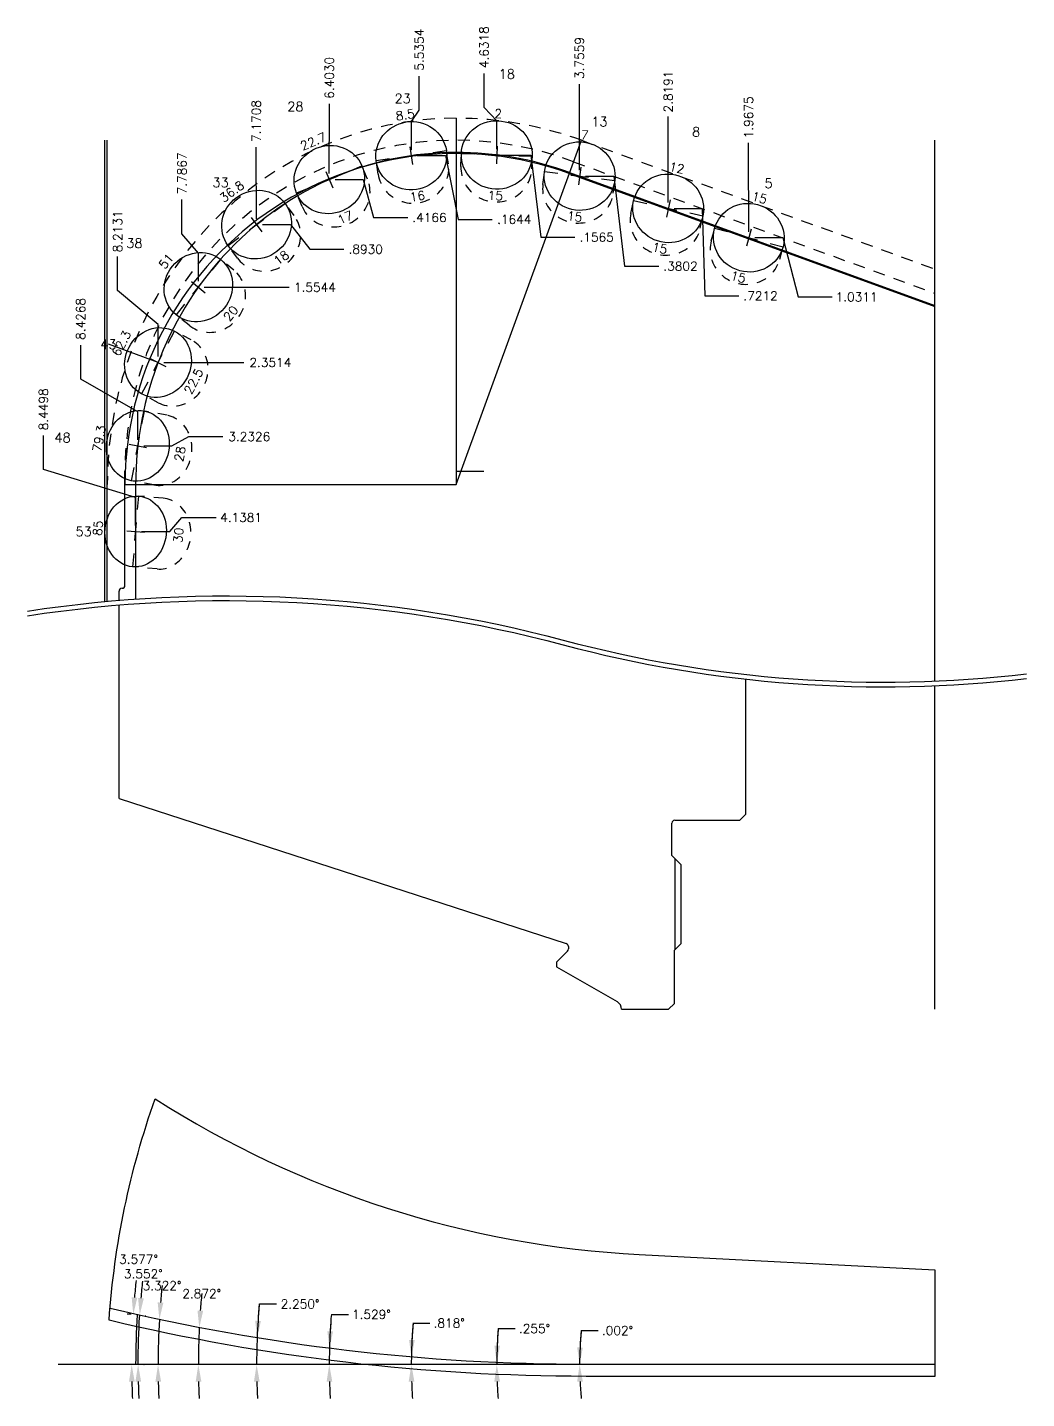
# Model space of a CAD drawing. Header units: inches. Extents: x -44.5 to 26.1, y -53.8 to -39.1.
# Drawn here: x 3.52 to 14.08, y -53.84 to -39.34 of the extents above; entities that cross this region are included whole.
import ezdxf
from ezdxf.enums import TextEntityAlignment as Align

# ---------------------------------------------------------------- set-up
doc = ezdxf.new("R2010")
doc.units = ezdxf.units.IN
doc.header["$MEASUREMENT"] = 0
doc.linetypes.add('CENTER2', pattern=[1.125, 0.75, -0.125, 0.125, -0.125])
doc.linetypes.add('HIDDEN2', pattern=[0.1875, 0.125, -0.0625])
doc.layers.add('Blade_4', color=7, linetype='Continuous', true_color=0x00cccc)
doc.layers.add('CLine', color=5, linetype='CENTER2')
doc.layers.add('Dims', color=4, linetype='Continuous')
doc.styles.add('RomanS', font='romans')
doc.styles.get("Standard").update_dxf_attribs({"font": 'arial.ttf'})
doc.dimstyles.new('Copy of Standard', dxfattribs={"dimtxt": 0.094, "dimasz": 0.18, "dimexe": 0.0625, "dimexo": 0.0625, "dimgap": 0.045, "dimtad": 0, "dimtih": 1, "dimtoh": 1, "dimdec": 4, "dimzin": 4, "dimdsep": 46, "dimtxsty": 'RomanS', "dimcen": 0.09, "dimadec": 3, "dimazin": 1, "dimtfac": 1, "dimtdec": 4, "dimtofl": 0, "dimtmove": 0, "dimatfit": 1, "dimfxl": 1, "dimtolj": 1, "dimtzin": 0, "dimarcsym": 0})

# ---------------------------------------------------------------- blocks, each defined once
blk = doc.blocks.new('*D97')
at = {"layer": 'Dims', "color": 0, "lineweight": -2, "transparency": 16777216}
for p, q in [((11.143, -40.924), (11.143, -40.564)), ((11.145, -41.205), (11.143, -40.924)), ((11.145, -41.503), (11.145, -41.205))]:
    blk.add_line(p, q, dxfattribs=at)
at = {"layer": 'Dims', "color": 0, "transparency": 16777216, "insert": (11.143, -40.293), "char_height": 0.094, "attachment_point": 5, "rotation": 90, "style": 'RomanS'}
blk.add_mtext('\\A1;1.9675', dxfattribs=at)
blk = doc.blocks.new('*D98')
at = {"layer": 'Dims', "color": 0, "lineweight": -2, "transparency": 16777216}
for p, q in [((10.293, -40.645), (10.293, -40.285)), ((10.294, -40.895), (10.293, -40.645)), ((10.294, -41.193), (10.294, -40.895))]:
    blk.add_line(p, q, dxfattribs=at)
at = {"layer": 'Dims', "color": 0, "transparency": 16777216, "insert": (10.293, -40.02), "char_height": 0.094, "attachment_point": 5, "rotation": 90, "style": 'RomanS'}
blk.add_mtext('\\A1;2.8191', dxfattribs=at)
blk = doc.blocks.new('*D99')
at = {"layer": 'Dims', "color": 0, "lineweight": -2, "transparency": 16777216}
for p, q in [((9.355, -40.301), (9.355, -39.941)), ((9.357, -40.554), (9.355, -40.301)), ((9.357, -40.852), (9.357, -40.554))]:
    blk.add_line(p, q, dxfattribs=at)
at = {"layer": 'Dims', "color": 0, "transparency": 16777216, "insert": (9.355, -39.665), "char_height": 0.094, "attachment_point": 5, "rotation": 90, "style": 'RomanS'}
blk.add_mtext('\\A1;3.7559', dxfattribs=at)
blk = doc.blocks.new('*D100')
at = {"layer": 'Dims', "color": 0, "lineweight": -2, "transparency": 16777216}
for p, q in [((8.347, -40.189), (8.347, -39.829)), ((8.481, -40.331), (8.347, -40.189)), ((8.481, -40.628), (8.481, -40.331))]:
    blk.add_line(p, q, dxfattribs=at)
at = {"layer": 'Dims', "color": 0, "transparency": 16777216, "insert": (8.347, -39.551), "char_height": 0.094, "attachment_point": 5, "rotation": 90, "style": 'RomanS'}
blk.add_mtext('\\A1;4.6318', dxfattribs=at)
blk = doc.blocks.new('*D101')
at = {"layer": 'Dims', "color": 0, "lineweight": -2, "transparency": 16777216}
for p, q in [((11.208, -41.565), (11.505, -41.565)), ((11.505, -41.565), (11.667, -42.192)), ((11.667, -42.192), (12.027, -42.192))]:
    blk.add_line(p, q, dxfattribs=at)
at = {"layer": 'Dims', "color": 0, "transparency": 16777216, "insert": (12.285, -42.192), "char_height": 0.094, "attachment_point": 5, "style": 'RomanS'}
blk.add_mtext('\\A1;1.0311', dxfattribs=at)
blk = doc.blocks.new('*D102')
at = {"layer": 'Dims', "color": 0, "lineweight": -2, "transparency": 16777216}
for p, q in [((10.356, -41.255), (10.654, -41.255)), ((10.654, -41.255), (10.679, -42.18)), ((10.679, -42.18), (11.039, -42.18))]:
    blk.add_line(p, q, dxfattribs=at)
at = {"layer": 'Dims', "color": 0, "transparency": 16777216, "insert": (11.27, -42.18), "char_height": 0.094, "attachment_point": 5, "style": 'RomanS'}
blk.add_mtext('\\A1;.7212', dxfattribs=at)
blk = doc.blocks.new('*D103')
at = {"layer": 'Dims', "color": 0, "lineweight": -2, "transparency": 16777216}
for p, q in [((9.42, -40.914), (9.717, -40.914)), ((9.717, -40.914), (9.833, -41.867)), ((9.833, -41.867), (10.193, -41.867))]:
    blk.add_line(p, q, dxfattribs=at)
at = {"layer": 'Dims', "color": 0, "transparency": 16777216, "insert": (10.424, -41.867), "char_height": 0.094, "attachment_point": 5, "style": 'RomanS'}
blk.add_mtext('\\A1;.3802', dxfattribs=at)
blk = doc.blocks.new('*D104')
at = {"layer": 'Dims', "color": 0, "lineweight": -2, "transparency": 16777216}
for p, q in [((8.544, -40.691), (8.841, -40.691)), ((8.841, -40.691), (8.946, -41.56)), ((8.946, -41.56), (9.306, -41.56))]:
    blk.add_line(p, q, dxfattribs=at)
at = {"layer": 'Dims', "color": 0, "transparency": 16777216, "insert": (9.537, -41.56), "char_height": 0.094, "attachment_point": 5, "style": 'RomanS'}
blk.add_mtext('\\A1;.1565', dxfattribs=at)
blk = doc.blocks.new('*D105')
at = {"layer": 'Dims', "color": 0, "lineweight": -2, "transparency": 16777216}
for p, q in [((7.661, -40.218), (7.661, -39.858)), ((7.578, -40.338), (7.661, -40.218)), ((7.578, -40.636), (7.578, -40.338))]:
    blk.add_line(p, q, dxfattribs=at)
at = {"layer": 'Dims', "color": 0, "transparency": 16777216, "insert": (7.661, -39.578), "char_height": 0.094, "attachment_point": 5, "rotation": 90, "style": 'RomanS'}
blk.add_mtext('\\A1;5.5354', dxfattribs=at)
blk = doc.blocks.new('*D106')
at = {"layer": 'Dims', "color": 0, "lineweight": -2, "transparency": 16777216}
for p, q in [((7.64, -40.698), (7.938, -40.698)), ((7.938, -40.698), (8.073, -41.372)), ((8.073, -41.372), (8.433, -41.372))]:
    blk.add_line(p, q, dxfattribs=at)
at = {"layer": 'Dims', "color": 0, "transparency": 16777216, "insert": (8.666, -41.372), "char_height": 0.094, "attachment_point": 5, "style": 'RomanS'}
blk.add_mtext('\\A1;.1644', dxfattribs=at)
blk = doc.blocks.new('*D107')
at = {"layer": 'Dims', "color": 0, "lineweight": -2, "transparency": 16777216}
for p, q in [((6.711, -40.51), (6.711, -40.15)), ((6.71, -40.591), (6.711, -40.51)), ((6.71, -40.888), (6.71, -40.591))]:
    blk.add_line(p, q, dxfattribs=at)
at = {"layer": 'Dims', "color": 0, "transparency": 16777216, "insert": (6.711, -39.875), "char_height": 0.094, "attachment_point": 5, "rotation": 90, "style": 'RomanS'}
blk.add_mtext('\\A1;6.4030', dxfattribs=at)
blk = doc.blocks.new('*D108')
at = {"layer": 'Dims', "color": 0, "lineweight": -2, "transparency": 16777216}
for p, q in [((6.772, -40.951), (7.07, -40.951)), ((7.07, -40.951), (7.179, -41.352)), ((7.179, -41.352), (7.539, -41.352))]:
    blk.add_line(p, q, dxfattribs=at)
at = {"layer": 'Dims', "color": 0, "transparency": 16777216, "insert": (7.77, -41.352), "char_height": 0.094, "attachment_point": 5, "style": 'RomanS'}
blk.add_mtext('\\A1;.4166', dxfattribs=at)
blk = doc.blocks.new('*D109')
at = {"layer": 'Dims', "color": 0, "lineweight": -2, "transparency": 16777216}
for p, q in [((5.938, -40.969), (5.938, -40.609)), ((5.942, -41.067), (5.938, -40.969)), ((5.942, -41.365), (5.942, -41.067))]:
    blk.add_line(p, q, dxfattribs=at)
at = {"layer": 'Dims', "color": 0, "transparency": 16777216, "insert": (5.938, -40.332), "char_height": 0.094, "attachment_point": 5, "rotation": 90, "style": 'RomanS'}
blk.add_mtext('\\A1;7.1708', dxfattribs=at)
blk = doc.blocks.new('*D110')
at = {"layer": 'Dims', "color": 0, "lineweight": -2, "transparency": 16777216}
for p, q in [((6.005, -41.427), (6.302, -41.427)), ((6.302, -41.427), (6.504, -41.688)), ((6.504, -41.688), (6.864, -41.688))]:
    blk.add_line(p, q, dxfattribs=at)
at = {"layer": 'Dims', "color": 0, "transparency": 16777216, "insert": (7.095, -41.688), "char_height": 0.094, "attachment_point": 5, "style": 'RomanS'}
blk.add_mtext('\\A1;.8930', dxfattribs=at)
blk = doc.blocks.new('*D111')
at = {"layer": 'Dims', "color": 0, "lineweight": -2, "transparency": 16777216}
for p, q in [((5.153, -41.523), (5.153, -41.163)), ((5.326, -41.728), (5.153, -41.523)), ((5.326, -42.026), (5.326, -41.728))]:
    blk.add_line(p, q, dxfattribs=at)
at = {"layer": 'Dims', "color": 0, "transparency": 16777216, "insert": (5.153, -40.886), "char_height": 0.094, "attachment_point": 5, "rotation": 90, "style": 'RomanS'}
blk.add_mtext('\\A1;7.7867', dxfattribs=at)
blk = doc.blocks.new('*D112')
at = {"layer": 'Dims', "color": 0, "lineweight": -2, "transparency": 16777216}
for p, q in [((5.389, -42.088), (5.686, -42.088)), ((5.686, -42.088), (5.925, -42.09)), ((5.925, -42.09), (6.285, -42.09))]:
    blk.add_line(p, q, dxfattribs=at)
at = {"layer": 'Dims', "color": 0, "transparency": 16777216, "insert": (6.558, -42.09), "char_height": 0.094, "attachment_point": 5, "style": 'RomanS'}
blk.add_mtext('\\A1;1.5544', dxfattribs=at)
blk = doc.blocks.new('*D113')
at = {"layer": 'Dims', "color": 0, "lineweight": -2, "transparency": 16777216}
for p, q in [((4.473, -42.123), (4.473, -41.763)), ((4.9, -42.483), (4.473, -42.123)), ((4.9, -42.823), (4.9, -42.483))]:
    blk.add_line(p, q, dxfattribs=at)
at = {"layer": 'Dims', "color": 0, "transparency": 16777216, "insert": (4.473, -41.499), "char_height": 0.094, "attachment_point": 5, "rotation": 90, "style": 'RomanS'}
blk.add_mtext('\\A1;8.2131', dxfattribs=at)
blk = doc.blocks.new('*D114')
at = {"layer": 'Dims', "color": 0, "lineweight": -2, "transparency": 16777216}
for p, q in [((4.962, -42.885), (5.26, -42.885)), ((5.26, -42.885), (5.448, -42.885)), ((5.448, -42.885), (5.808, -42.885))]:
    blk.add_line(p, q, dxfattribs=at)
at = {"layer": 'Dims', "color": 0, "transparency": 16777216, "insert": (6.088, -42.885), "char_height": 0.094, "attachment_point": 5, "style": 'RomanS'}
blk.add_mtext('\\A1;2.3514', dxfattribs=at)
blk = doc.blocks.new('*D115')
at = {"layer": 'Dims', "color": 0, "lineweight": -2, "transparency": 16777216}
for p, q in [((4.082, -43.062), (4.082, -42.702)), ((4.686, -43.407), (4.082, -43.062)), ((4.686, -43.704), (4.686, -43.407))]:
    blk.add_line(p, q, dxfattribs=at)
at = {"layer": 'Dims', "color": 0, "transparency": 16777216, "insert": (4.082, -42.424), "char_height": 0.094, "attachment_point": 5, "rotation": 90, "style": 'RomanS'}
blk.add_mtext('\\A1;8.4268', dxfattribs=at)
blk = doc.blocks.new('*D116')
at = {"layer": 'Dims', "color": 0, "lineweight": -2, "transparency": 16777216}
for p, q in [((4.749, -43.767), (5.046, -43.767)), ((5.046, -43.767), (5.226, -43.669)), ((5.226, -43.669), (5.586, -43.669))]:
    blk.add_line(p, q, dxfattribs=at)
at = {"layer": 'Dims', "color": 0, "transparency": 16777216, "insert": (5.864, -43.669), "char_height": 0.094, "attachment_point": 5, "style": 'RomanS'}
blk.add_mtext('\\A1;3.2326', dxfattribs=at)
blk = doc.blocks.new('*D117')
at = {"layer": 'Dims', "color": 0, "lineweight": -2, "transparency": 16777216}
for p, q in [((3.688, -44.018), (3.688, -43.658)), ((4.663, -44.312), (3.688, -44.018)), ((4.663, -44.61), (4.663, -44.312))]:
    blk.add_line(p, q, dxfattribs=at)
at = {"layer": 'Dims', "color": 0, "transparency": 16777216, "insert": (3.688, -43.38), "char_height": 0.094, "attachment_point": 5, "rotation": 90, "style": 'RomanS'}
blk.add_mtext('\\A1;8.4498', dxfattribs=at)
blk = doc.blocks.new('*D118')
at = {"layer": 'Dims', "color": 0, "lineweight": -2, "transparency": 16777216}
for p, q in [((5.023, -44.672), (5.153, -44.524)), ((5.153, -44.524), (5.513, -44.524)), ((4.726, -44.672), (5.023, -44.672))]:
    blk.add_line(p, q, dxfattribs=at)
at = {"layer": 'Dims', "color": 0, "transparency": 16777216, "insert": (5.778, -44.524), "char_height": 0.094, "attachment_point": 5, "style": 'RomanS'}
blk.add_mtext('\\A1;4.1381', dxfattribs=at)
blk = doc.blocks.new('CMark')
at = {"layer": 'CLine'}
for p, q in [((-0.094, 0), (0.094, 0)), ((0, 0.094), (0, -0.094))]:
    blk.add_line(p, q, dxfattribs=at)
blk = doc.blocks.new('1913@15')
for p, q in [((-0.233, 0), (-0.375, 0)), ((0.233, 0), (0.375, 0))]:
    blk.add_line(p, q)
at = {"color": 8, "linetype": 'HIDDEN2', "ltscale": 0.5}
for p, q in [((-0.375, -0.135), (-0.375, 0)), ((0.375, -0.135), (0.375, 0))]:
    blk.add_line(p, q, dxfattribs=at)
blk.add_ellipse((0, 0), major_axis=(-0.375, 0), ratio=0.965926)
blk.add_ellipse((0, -0.135), major_axis=(-0.375, 0), ratio=0.965926, start_param=0, end_param=3.141593, dxfattribs=at)
blk.add_blockref('CMark', (0, 0))
at = {"style": 'RomanS'}
blk.add_text('15', height=0.094, dxfattribs=at).set_placement((0, -0.43), align=Align.MIDDLE_CENTER)
blk.add_attdef('ANG', text='', height=0.094, dxfattribs=at).set_placement((0, 0.362), align=Align.BOTTOM_CENTER)
blk = doc.blocks.new('1913@16')
for p, q in [((-0.233, 0), (-0.375, 0)), ((0.233, 0), (0.375, 0))]:
    blk.add_line(p, q)
at = {"color": 8, "linetype": 'HIDDEN2', "ltscale": 0.5}
for p, q in [((-0.375, -0.143), (-0.375, 0)), ((0.375, -0.143), (0.375, 0))]:
    blk.add_line(p, q, dxfattribs=at)
blk.add_ellipse((0, 0), major_axis=(-0.375, 0), ratio=0.961253)
blk.add_ellipse((0, -0.143), major_axis=(-0.375, 0), ratio=0.961253, start_param=0, end_param=3.141593, dxfattribs=at)
blk.add_blockref('CMark', (0, 0))
at = {"style": 'RomanS'}
blk.add_text('16', height=0.094, dxfattribs=at).set_placement((0, -0.432), align=Align.MIDDLE_CENTER)
blk.add_attdef('ANG', text='', height=0.094, dxfattribs=at).set_placement((0, 0.362), align=Align.BOTTOM_CENTER)
blk = doc.blocks.new('1913@17')
for p, q in [((-0.233, 0), (-0.375, 0)), ((0.233, 0), (0.375, 0))]:
    blk.add_line(p, q)
at = {"color": 8, "linetype": 'HIDDEN2', "ltscale": 0.5}
for p, q in [((-0.375, -0.152), (-0.375, 0)), ((0.375, -0.152), (0.375, 0))]:
    blk.add_line(p, q, dxfattribs=at)
blk.add_ellipse((0, 0), major_axis=(-0.375, 0), ratio=0.956293)
blk.add_ellipse((0, -0.152), major_axis=(-0.375, 0), ratio=0.956293, start_param=0, end_param=3.141593, dxfattribs=at)
blk.add_blockref('CMark', (0, 0))
at = {"style": 'RomanS'}
blk.add_text('17', height=0.094, dxfattribs=at).set_placement((0, -0.435), align=Align.MIDDLE_CENTER)
blk.add_attdef('ANG', text='', height=0.094, dxfattribs=at).set_placement((0, 0.362), align=Align.BOTTOM_CENTER)
blk = doc.blocks.new('1913@18')
for p, q in [((-0.233, 0), (-0.375, 0)), ((0.233, 0), (0.375, 0))]:
    blk.add_line(p, q)
at = {"color": 8, "linetype": 'HIDDEN2', "ltscale": 0.5}
for p, q in [((-0.375, -0.161), (-0.375, 0)), ((0.375, -0.161), (0.375, 0))]:
    blk.add_line(p, q, dxfattribs=at)
blk.add_ellipse((0, 0), major_axis=(-0.375, 0), ratio=0.951067)
blk.add_ellipse((0, -0.161), major_axis=(-0.375, 0), ratio=0.951067, start_param=0, end_param=3.141593, dxfattribs=at)
blk.add_blockref('CMark', (0, 0))
at = {"style": 'RomanS'}
blk.add_text('18', height=0.094, dxfattribs=at).set_placement((0, -0.437), align=Align.MIDDLE_CENTER)
blk.add_attdef('ANG', text='', height=0.094, dxfattribs=at).set_placement((0, 0.362), align=Align.BOTTOM_CENTER)
blk = doc.blocks.new('1913@20')
for p, q in [((-0.233, 0), (-0.375, 0)), ((0.233, 0), (0.375, 0))]:
    blk.add_line(p, q)
at = {"color": 8, "linetype": 'HIDDEN2', "ltscale": 0.5}
for p, q in [((-0.375, -0.178), (-0.375, 0)), ((0.375, -0.178), (0.375, 0))]:
    blk.add_line(p, q, dxfattribs=at)
blk.add_ellipse((0, 0), major_axis=(-0.375, 0), ratio=0.93968)
blk.add_ellipse((0, -0.178), major_axis=(-0.375, 0), ratio=0.93968, start_param=0, end_param=3.141593, dxfattribs=at)
blk.add_blockref('CMark', (0, 0))
at = {"style": 'RomanS'}
blk.add_text('20', height=0.094, dxfattribs=at).set_placement((0, -0.441), align=Align.MIDDLE_CENTER)
blk.add_attdef('ANG', text='', height=0.094, dxfattribs=at).set_placement((0, 0.362), align=Align.BOTTOM_CENTER)
blk = doc.blocks.new('1913@22.5')
for p, q in [((-0.233, 0), (-0.375, 0)), ((0.233, 0), (0.375, 0))]:
    blk.add_line(p, q)
at = {"color": 8, "linetype": 'HIDDEN2', "ltscale": 0.5}
for p, q in [((-0.375, -0.199), (-0.375, 0)), ((0.375, -0.199), (0.375, 0))]:
    blk.add_line(p, q, dxfattribs=at)
blk.add_ellipse((0, 0), major_axis=(-0.375, 0), ratio=0.92388)
blk.add_ellipse((0, -0.199), major_axis=(-0.375, 0), ratio=0.92388, start_param=6.283185, end_param=9.424778, dxfattribs=at)
blk.add_blockref('CMark', (0, 0))
at = {"style": 'RomanS'}
blk.add_text('22.5', height=0.094, dxfattribs=at).set_placement((0, -0.425), align=Align.MIDDLE_CENTER)
blk.add_attdef('ANG', text='', height=0.094, dxfattribs=at).set_placement((0, 0.362), align=Align.BOTTOM_CENTER)
blk = doc.blocks.new('1913@28')
for p, q in [((-0.233, 0), (-0.375, 0)), ((0.233, 0), (0.375, 0))]:
    blk.add_line(p, q)
at = {"color": 8, "linetype": 'HIDDEN2', "ltscale": 0.5}
for p, q in [((-0.375, -0.244), (-0.375, 0)), ((0.375, -0.244), (0.375, 0))]:
    blk.add_line(p, q, dxfattribs=at)
blk.add_ellipse((0, 0), major_axis=(-0.375, 0), ratio=0.88296)
blk.add_ellipse((0, -0.244), major_axis=(-0.375, 0), ratio=0.88296, start_param=0, end_param=3.141593, dxfattribs=at)
blk.add_blockref('CMark', (0, 0))
at = {"style": 'RomanS'}
blk.add_text('28', height=0.094, dxfattribs=at).set_placement((0, -0.453), align=Align.MIDDLE_CENTER)
blk.add_attdef('ANG', text='', height=0.094, dxfattribs=at).set_placement((0, 0.34), align=Align.BOTTOM_CENTER)
blk = doc.blocks.new('1913@30')
at = {"color": 8, "linetype": 'HIDDEN2', "ltscale": 0.5}
for p, q in [((-0.375, -0.26), (-0.375, 0)), ((0.375, -0.26), (0.375, 0))]:
    blk.add_line(p, q, dxfattribs=at)
for p, q in [((-0.233, 0), (-0.375, 0)), ((0.233, 0), (0.375, 0))]:
    blk.add_line(p, q)
blk.add_ellipse((0, 0), major_axis=(-0.375, 0), ratio=0.866025)
blk.add_ellipse((0, -0.26), major_axis=(-0.375, 0), ratio=0.866025, start_param=0, end_param=3.141593, dxfattribs=at)
blk.add_blockref('CMark', (0, 0))
at = {"style": 'RomanS'}
blk.add_text('30', height=0.094, dxfattribs=at).set_placement((0, -0.455), align=Align.MIDDLE_CENTER)
blk.add_attdef('ANG', text='', height=0.094, dxfattribs=at).set_placement((0, 0.325), align=Align.BOTTOM_CENTER)
blk = doc.blocks.new('*D182')
at = {"layer": 'Dims', "color": 0, "lineweight": -2, "transparency": 16777216}
blk.add_line((9.374, -53.122), (9.554, -53.122), dxfattribs=at)
for start, end in [(174.5044, 179.9984), (174.506, 177.2522), (182.7462, 185.4923)]:
    blk.add_arc((13.113, -53.481), 3.756, start, end, dxfattribs=at)
at = {"layer": 'Dims', "color": 0, "transparency": 16777216}
for points in [[(9.391, -53.302), (9.331, -53.3), (9.357, -53.481)], [(9.331, -53.662), (9.391, -53.661), (9.357, -53.481)]]:
    blk.add_solid(points, dxfattribs=at)
at = {"layer": 'Dims', "color": 0, "transparency": 16777216, "insert": (9.758, -53.122), "char_height": 0.094, "attachment_point": 5, "style": 'RomanS'}
blk.add_mtext('\\A1;.002°', dxfattribs=at)
blk = doc.blocks.new('*D183')
at = {"layer": 'Dims', "color": 0, "lineweight": -2, "transparency": 16777216}
blk.add_line((8.497, -53.101), (8.677, -53.101), dxfattribs=at)
for start, end in [(175.2905, 179.7449), (175.2913, 177.5181), (182.2268, 184.4536)]:
    blk.add_arc((13.113, -53.481), 4.632, start, end, dxfattribs=at)
at = {"layer": 'Dims', "color": 0, "transparency": 16777216}
for points in [[(8.515, -53.281), (8.456, -53.28), (8.481, -53.461)], [(8.455, -53.662), (8.515, -53.661), (8.481, -53.481)]]:
    blk.add_solid(points, dxfattribs=at)
at = {"layer": 'Dims', "color": 0, "transparency": 16777216, "insert": (8.881, -53.101), "char_height": 0.094, "attachment_point": 5, "style": 'RomanS'}
blk.add_mtext('\\A1;.255°', dxfattribs=at)
blk = doc.blocks.new('*D184')
at = {"layer": 'Dims', "color": 0, "lineweight": -2, "transparency": 16777216}
blk.add_line((7.595, -53.043), (7.775, -53.043), dxfattribs=at)
for start, end in [(175.4548, 179.1818), (175.4553, 177.3185), (181.8632, 183.7265)]:
    blk.add_arc((13.113, -53.481), 5.535, start, end, dxfattribs=at)
at = {"layer": 'Dims', "color": 0, "transparency": 16777216}
for points in [[(7.614, -53.223), (7.554, -53.221), (7.578, -53.402)], [(7.55, -53.662), (7.61, -53.661), (7.578, -53.481)]]:
    blk.add_solid(points, dxfattribs=at)
at = {"layer": 'Dims', "color": 0, "transparency": 16777216, "insert": (7.979, -53.043), "char_height": 0.094, "attachment_point": 5, "style": 'RomanS'}
blk.add_mtext('\\A1;.818°', dxfattribs=at)
blk = doc.blocks.new('*D185')
at = {"layer": 'Dims', "color": 0, "lineweight": -2, "transparency": 16777216}
blk.add_line((6.732, -52.951), (6.912, -52.951), dxfattribs=at)
for start, end in [(175.2489, 178.4707), (175.2492, 176.86), (181.6108, 183.2215)]:
    blk.add_arc((13.113, -53.481), 6.403, start, end, dxfattribs=at)
at = {"layer": 'Dims', "color": 0, "transparency": 16777216}
for points in [[(6.75, -53.132), (6.69, -53.129), (6.712, -53.31)], [(6.682, -53.662), (6.742, -53.661), (6.71, -53.481)]]:
    blk.add_solid(points, dxfattribs=at)
at = {"layer": 'Dims', "color": 0, "transparency": 16777216, "insert": (7.156, -52.951), "char_height": 0.094, "attachment_point": 5, "style": 'RomanS'}
blk.add_mtext('\\A1;1.529°', dxfattribs=at)
blk = doc.blocks.new('*D186')
at = {"layer": 'Dims', "color": 0, "lineweight": -2, "transparency": 16777216}
blk.add_line((5.971, -52.841), (6.151, -52.841), dxfattribs=at)
for start, end in [(174.8736, 177.7503), (174.8738, 176.3121), (181.4383, 182.8765)]:
    blk.add_arc((13.113, -53.481), 7.171, start, end, dxfattribs=at)
at = {"layer": 'Dims', "color": 0, "transparency": 16777216}
for points in [[(5.987, -53.022), (5.927, -53.018), (5.948, -53.2)], [(5.914, -53.662), (5.974, -53.661), (5.942, -53.481)]]:
    blk.add_solid(points, dxfattribs=at)
at = {"layer": 'Dims', "color": 0, "transparency": 16777216, "insert": (6.402, -52.841), "char_height": 0.094, "attachment_point": 5, "style": 'RomanS'}
blk.add_mtext('\\A1;2.250°', dxfattribs=at)
blk = doc.blocks.new('*D187')
at = {"layer": 'Dims', "color": 0, "lineweight": -2, "transparency": 16777216}
for start, end in [(174.4787, 175.8032), (181.3245, 182.649)]:
    blk.add_arc((13.113, -53.481), 7.787, start, end, dxfattribs=at)
at = {"layer": 'Dims', "color": 0, "transparency": 16777216}
for points in [[(5.377, -52.913), (5.317, -52.91), (5.336, -53.091)], [(5.298, -53.662), (5.358, -53.661), (5.326, -53.481)]]:
    blk.add_solid(points, dxfattribs=at)
at = {"layer": 'Dims', "color": 0, "transparency": 16777216, "insert": (5.362, -52.732), "char_height": 0.094, "attachment_point": 5, "style": 'RomanS'}
blk.add_mtext('\\A1;2.872°', dxfattribs=at)
blk = doc.blocks.new('*D188')
at = {"layer": 'Dims', "color": 0, "lineweight": -2, "transparency": 16777216}
for start, end in [(174.1667, 175.4225), (181.2557, 182.5115)]:
    blk.add_arc((13.113, -53.481), 8.213, start, end, dxfattribs=at)
at = {"layer": 'Dims', "color": 0, "transparency": 16777216}
for points in [[(4.956, -52.828), (4.896, -52.824), (4.914, -53.005)], [(4.872, -53.662), (4.932, -53.661), (4.9, -53.481)]]:
    blk.add_solid(points, dxfattribs=at)
at = {"layer": 'Dims', "color": 0, "transparency": 16777216, "insert": (4.942, -52.647), "char_height": 0.094, "attachment_point": 5, "style": 'RomanS'}
blk.add_mtext('\\A1;3.322°', dxfattribs=at)
blk = doc.blocks.new('*D189')
at = {"layer": 'Dims', "color": 0, "lineweight": -2, "transparency": 16777216}
for p, q in [((4.765, -52.963), (4.768, -52.963)), ((4.749, -53.481), (4.752, -53.481))]:
    blk.add_line(p, q, dxfattribs=at)
for start, end in [(173.9992, 175.2235), (181.2244, 182.4487)]:
    blk.add_arc((13.113, -53.481), 8.424, start, end, dxfattribs=at)
at = {"layer": 'Dims', "color": 0, "transparency": 16777216}
for points in [[(4.749, -52.782), (4.689, -52.778), (4.706, -52.959)], [(4.661, -53.662), (4.721, -53.661), (4.689, -53.481)]]:
    blk.add_solid(points, dxfattribs=at)
at = {"layer": 'Dims', "color": 0, "transparency": 16777216, "insert": (4.744, -52.522), "char_height": 0.094, "attachment_point": 5, "style": 'RomanS'}
blk.add_mtext('\\A1;3.552°', dxfattribs=at)
blk = doc.blocks.new('*D190')
at = {"layer": 'Dims', "color": 0, "lineweight": -2, "transparency": 16777216}
for p, q in [((4.617, -52.95), (4.575, -52.948)), ((4.601, -53.481), (4.559, -53.481))]:
    blk.add_line(p, q, dxfattribs=at)
for start, end in [(173.9939, 175.2084), (181.2145, 182.4291)]:
    blk.add_arc((13.113, -53.481), 8.492, start, end, dxfattribs=at)
at = {"layer": 'Dims', "color": 0, "transparency": 16777216}
for points in [[(4.681, -52.774), (4.621, -52.77), (4.638, -52.951)], [(4.593, -53.662), (4.653, -53.661), (4.621, -53.481)]]:
    blk.add_solid(points, dxfattribs=at)
at = {"layer": 'Dims', "color": 0, "transparency": 16777216, "insert": (4.694, -52.368), "char_height": 0.094, "attachment_point": 5, "style": 'RomanS'}
blk.add_mtext('\\A1;3.577°', dxfattribs=at)

msp = doc.modelspace()

# ---------------------------------------------------------------- linework, layer by layer
for p, q in [((8.05041, -40.30188), (8.05041, -44.0341)), ((8.05041, -44.1751), (9.37513, -40.53546)), ((13.11291, -46.25378), (13.11291, -40.53412)), ((9.24748, -40.88617), (13.11291, -42.29307)), ((4.89985, -42.8855), (4.37611, -42.69284)), ((4.55041, -45.24187), (4.55041, -44.03412)), ((8.05041, -44.0341), (8.345, -44.0341)), ((8.05041, -44.0341), (8.05041, -44.1751)), ((4.55041, -44.1751), (4.64148, -44.1751)), ((4.64148, -44.1751), (8.05041, -44.1751)), ((4.48791, -45.3997), (4.48791, -45.30437)), ((4.48791, -47.49417), (4.48791, -45.44928)), ((11.11291, -47.66254), (11.11291, -46.23353)), ((13.11291, -49.72504), (13.11291, -46.30336)), ((4.48791, -47.49417), (9.21632, -49.03053)), ((11.11291, -47.66254), (11.05041, -47.72504)), ((10.33191, -48.10004), (10.33191, -47.75629)), ((10.36316, -47.72504), (11.05041, -47.72504)), ((10.43056, -48.19869), (10.33191, -48.10004)), ((10.36291, -48.13104), (10.36291, -49.09754)), ((10.43056, -49.02989), (10.43056, -48.19869)), ((9.22876, -49.10919), (9.11291, -49.22504)), ((9.23791, -49.06025), (9.23791, -49.0871)), ((10.36041, -49.10004), (10.43056, -49.02989)), ((10.36041, -49.66254), (10.36041, -49.10004)), ((9.11291, -49.22504), (9.11291, -49.27399)), ((9.11291, -49.27399), (9.75353, -49.64385)), ((9.80041, -49.72504), (10.29791, -49.72504)), ((10.36041, -49.66254), (10.29791, -49.72504))]:
    msp.add_line(p, q)
at = {"color": 1}
for p, q in [((4.33791, -45.41288), (4.33791, -40.53412)), ((4.36291, -45.41057), (4.36291, -40.53412)), ((9.25124, -40.87584), (13.11291, -42.28137)), ((4.66308, -44.1751), (4.66308, -45.38971)), ((9.42541, -53.48127), (3.84573, -53.48127))]:
    msp.add_line(p, q, dxfattribs=at)
at = {"color": 1, "linetype": 'HIDDEN2'}
msp.add_line((9.37513, -40.53546), (13.11291, -41.8959), dxfattribs=at)
at = {"linetype": 'HIDDEN2'}
msp.add_line((9.29268, -40.76198), (13.11291, -42.15243), dxfattribs=at)
for points in [[(3.51901, -45.51416, -0.10386226), (9.18259, -45.82048, 0.09441162), (14.08222, -46.17757)], [(3.51901, -45.56374, -0.10386226), (9.18259, -45.87007, 0.09441162), (14.08222, -46.22715)]]:
    msp.add_lwpolyline(points, format="xyb")
msp.add_lwpolyline([(13.11291, -53.48127), (13.11291, -53.60627), (9.42541, -53.60627, -0.05855771), (4.383, -53.0137, -0.06868801), (4.86994, -50.67098, 0.13017643), (9.98791, -52.3175), (13.11291, -52.48127)], format="xyb", close=True)
at = {"color": 1}
msp.add_lwpolyline([(13.11291, -53.48127), (9.42541, -53.48127, -0.05879018), (4.39249, -52.88745)], format="xyb", dxfattribs=at)
at = {"color": 1, "linetype": 'HIDDEN2'}
msp.add_arc((8.05041, -44.1751), 3.87322, 70, 90, dxfattribs=at)
at = {"color": 9, "linetype": 'HIDDEN2'}
msp.add_arc((8.05041, -44.0341), 3.5, 69.210524, 180, dxfattribs=at)
for centre, radius, start, end in [((8.05041, -44.1751), 3.5, 70, 180), ((4.51916, -45.30437), 0.03125, 90, 180), ((4.51916, -45.24187), 0.03125, 270, 0), ((10.36316, -47.75629), 0.03125, 90, 180), ((9.20666, -49.06025), 0.03125, 0, 72), ((9.20666, -49.0871), 0.03125, 315, 0), ((9.70666, -49.72504), 0.09375, 0, 60), ((13.11291, -53.48127), 8.44983, 176.422922, 180), ((13.11291, -53.48127), 8.42684, 176.447873, 180), ((13.11291, -53.48127), 8.21306, 176.67821, 180), ((13.11291, -53.48127), 7.78671, 177.127726, 180), ((13.11291, -53.48127), 7.17081, 177.750318, 180), ((13.11291, -53.48127), 6.40295, 178.470738, 180), ((13.11291, -53.48127), 5.53536, 179.181773, 180), ((13.11291, -53.48127), 4.63176, 179.744885, 180), ((13.11291, -53.48127), 3.75586, 179.998352, 180)]:
    msp.add_arc(centre, radius, start, end)
at = {"color": 1}
msp.add_arc((8.05041, -44.1751), 3.511, 70, 90, dxfattribs=at)
at = {"color": 1, "linetype": 'HIDDEN2'}
msp.add_ellipse((8.05041, -44.1751), major_axis=(0, 3.87322), ratio=0.95205068, start_param=0, end_param=1.57079633, dxfattribs=at)
at = {"color": 1}
msp.add_ellipse((8.05041, -44.1751), major_axis=(0, 3.511), ratio=0.96477758, start_param=0, end_param=1.57079633, dxfattribs=at)

# ---------------------------------------------------------------- block references
at = {"layer": 'Blade_4'}
for name, p, rotation, values in [('1913@16', (7.57755, -40.69848), 8.5, {'ANG': '8.5'}), ('1913@15', (8.48115, -40.69062), 358, {'ANG': '2'}), ('1913@15', (9.35705, -40.91435), 353, {'ANG': '7'}), ('1913@17', (6.70996, -40.95071), 22.7, {'ANG': '22.7'}), ('1913@15', (10.2938, -41.2553), 348, {'ANG': '12'}), ('1913@18', (5.9421, -41.42707), 36.8, {'ANG': '36.8'}), ('1913@15', (11.1454, -41.56526), 345, {'ANG': '15'}), ('1913@20', (5.3262, -42.08847), 51, {'ANG': '51'}), ('1913@22.5', (4.89985, -42.8855), 62.3, {'ANG': '62.3'}), ('1913@28', (4.68607, -43.76675), 79.3, {'ANG': '79.3'}), ('1913@30', (4.66308, -44.67217), 85, {'ANG': '85'})]:
    msp.add_blockref(name, p, dxfattribs=dict(at, rotation=rotation)).add_auto_attribs(values)

# ---------------------------------------------------------------- texts
at = {"layer": 'Blade_4', "char_height": 0.1, "attachment_point": 5}
for s, insert in [('{\\Fromans|c0;18}', (8.58693, -39.83491)), ('{\\Fromans|c0;28}', (6.35201, -40.17825)), ('{\\Fromans|c0;23}', (7.48595, -40.09453)), ('{\\Fromans|c0;13}', (9.56644, -40.33905)), ('{\\Fromans|c0;8}', (10.5887, -40.44508)), ('{\\Fromans|c0;33}', (5.56069, -40.98081)), ('{\\Fromans|c0;5}', (11.35479, -40.98996)), ('{\\Fromans|c0;38}', (4.65018, -41.62337)), ('{\\Fromans|c0;43}', (4.37611, -42.69284)), ('{\\Fromans|c0;48}', (3.88995, -43.67989)), ('{\\Fromans|c0;53}', (4.11291, -44.67217))]:
    msp.add_mtext_dynamic_manual_height_columns(s, width=0.2790132, gutter_width=1, heights=[0], dxfattribs=dict(at, insert=insert))

# ---------------------------------------------------------------- dimensions: what is measured, and where the dimension line sits
at = {"layer": 'Dims'}
for feature_location, offset, dtype, origin, picture, middle in [((7.57755, -40.69848), (0.08338, 0.84069), 1, (13.11291, -40.53412), '*D105', (7.66093, -39.57779)), ((8.48115, -40.69062), (-0.1339, 0.86145), 1, (13.11291, -40.53412), '*D100', (8.34725, -39.55141)), ((9.35705, -40.91435), (-0.00248, 0.97349), 1, (13.11291, -40.53412), '*D99', (9.35457, -39.66533)), ((6.709957, -40.950706), (0.000682, 0.800669), 1, (13.112909, -40.534122), '*D107', (6.710639, -39.874513)), ((10.2938, -41.2553), (-0.00062, 0.97073), 1, (13.11291, -40.53412), '*D98', (10.29319, -40.02024)), ((5.9421, -41.42707), (-0.00427, 0.81766), 1, (13.11291, -40.53412), '*D109', (5.93783, -40.33166)), ((11.1454, -41.56526), (-0.00238, 1.00145), 1, (13.11291, -40.53412), '*D97', (11.14302, -40.29276)), ((4.66308, -44.67217), (-0.97544, 1.01417), 1, (13.11291, -40.53412), '*D117', (3.68764, -43.38024)), ((4.68607, -43.76675), (-0.6038, 1.06466), 1, (13.11291, -40.53412), '*D115', (4.08227, -42.42433)), ((4.89985, -42.8855), (-0.42705, 1.12238), 1, (13.11291, -40.53412), '*D113', (4.4728, -41.49878)), ((4.663079, -44.672173), (0.850156, 0.148552), 0, (13.112909, -40.534122), '*D118', (5.777568, -44.523622)), ((4.68607, -43.76675), (0.90032, 0.09808), 0, (13.11291, -40.53412), '*D116', (5.86415, -43.66867)), ((4.89985, -42.8855), (0.9084, 0.00054), 0, (13.11291, -40.53412), '*D114', (6.08825, -42.88496)), ((5.3262, -42.08847), (-0.17367, 0.92517), 1, (13.11291, -40.53412), '*D111', (5.15252, -40.88555)), ((5.326197, -42.088475), (0.958365, -0.001486), 0, (13.112909, -40.534122), '*D112', (6.557847, -42.089961)), ((5.942097, -41.427073), (0.922013, -0.261207), 0, (13.112909, -40.534122), '*D110', (7.094871, -41.688279)), ((6.70996, -40.95071), (0.82929, -0.40135), 0, (13.11291, -40.53412), '*D108', (7.77001, -41.35205)), ((7.57755, -40.69848), (0.85584, -0.67393), 0, (13.11291, -40.53412), '*D106', (8.66639, -41.37241)), ((8.48115, -40.69062), (0.82476, -0.86967), 0, (13.11291, -40.53412), '*D104', (9.53667, -41.56029)), ((9.35705, -40.91435), (0.83587, -0.95296), 0, (13.11291, -40.53412), '*D103', (10.42368, -41.86731)), ((10.2938, -41.2553), (0.74555, -0.92482), 0, (13.11291, -40.53412), '*D102', (11.27011, -42.18012)), ((11.1454, -41.56526), (0.88165, -0.62645), 0, (13.11291, -40.53412), '*D101', (12.28467, -42.1917))]:
    dim = msp.add_ordinate_dim(feature_location=feature_location, offset=offset, dtype=dtype, origin=origin, dimstyle='Copy of Standard', dxfattribs=at)
    dim.commit()
    dim.dimension.update_dxf_attribs({"geometry": picture, "text_midpoint": middle})
for base, p1, p2, picture, middle in [((4.62301, -53.30457), (4.67954, -52.95408), (4.66308, -53.48127), '*D190', (4.69446, -52.36803)), ((4.69113, -53.30721), (4.70226, -52.95917), (4.68607, -53.48127), '*D189', (4.74414, -52.52193)), ((4.90138, -53.32256), (4.91365, -53.00538), (4.89985, -53.48127), '*D188', (4.94238, -52.64655)), ((5.32728, -53.35116), (5.33598, -53.09108), (5.3262, -53.48127), '*D187', (5.36232, -52.73207))]:
    dim = msp.add_angular_dim_3p(base=base, center=(13.11291, -53.48127), p1=p1, p2=p2, dimstyle='Copy of Standard', dxfattribs=at)
    dim.commit()
    dim.dimension.update_dxf_attribs({"geometry": picture, "text_midpoint": middle, "dimtype": 165})
for base, p1, p2, picture, middle in [((5.94271, -53.38742), (5.94762, -53.19979), (5.9421, -53.48127), '*D186', (6.40169, -52.84053)), ((6.71021, -53.42431), (6.71224, -53.31039), (6.70996, -53.48127), '*D185', (7.15615, -52.95093)), ((7.57761, -53.45492), (7.57811, -53.40223), (7.57755, -53.48127), '*D184', (7.97886, -53.04262)), ((8.48116, -53.4744), (8.4812, -53.46065), (8.48115, -53.48127), '*D183', (8.8807, -53.10099)), ((9.35705, -53.48124), (9.35705, -53.48116), (9.35705, -53.48127), '*D182', (9.75822, -53.12158))]:
    dim = msp.add_angular_dim_3p(base=base, center=(13.11291, -53.48127), p1=p1, p2=p2, dimstyle='Copy of Standard', dxfattribs=at)
    dim.commit()
    dim.dimension.update_dxf_attribs({"geometry": picture, "text_midpoint": middle})

doc.saveas('drawing.dxf')
